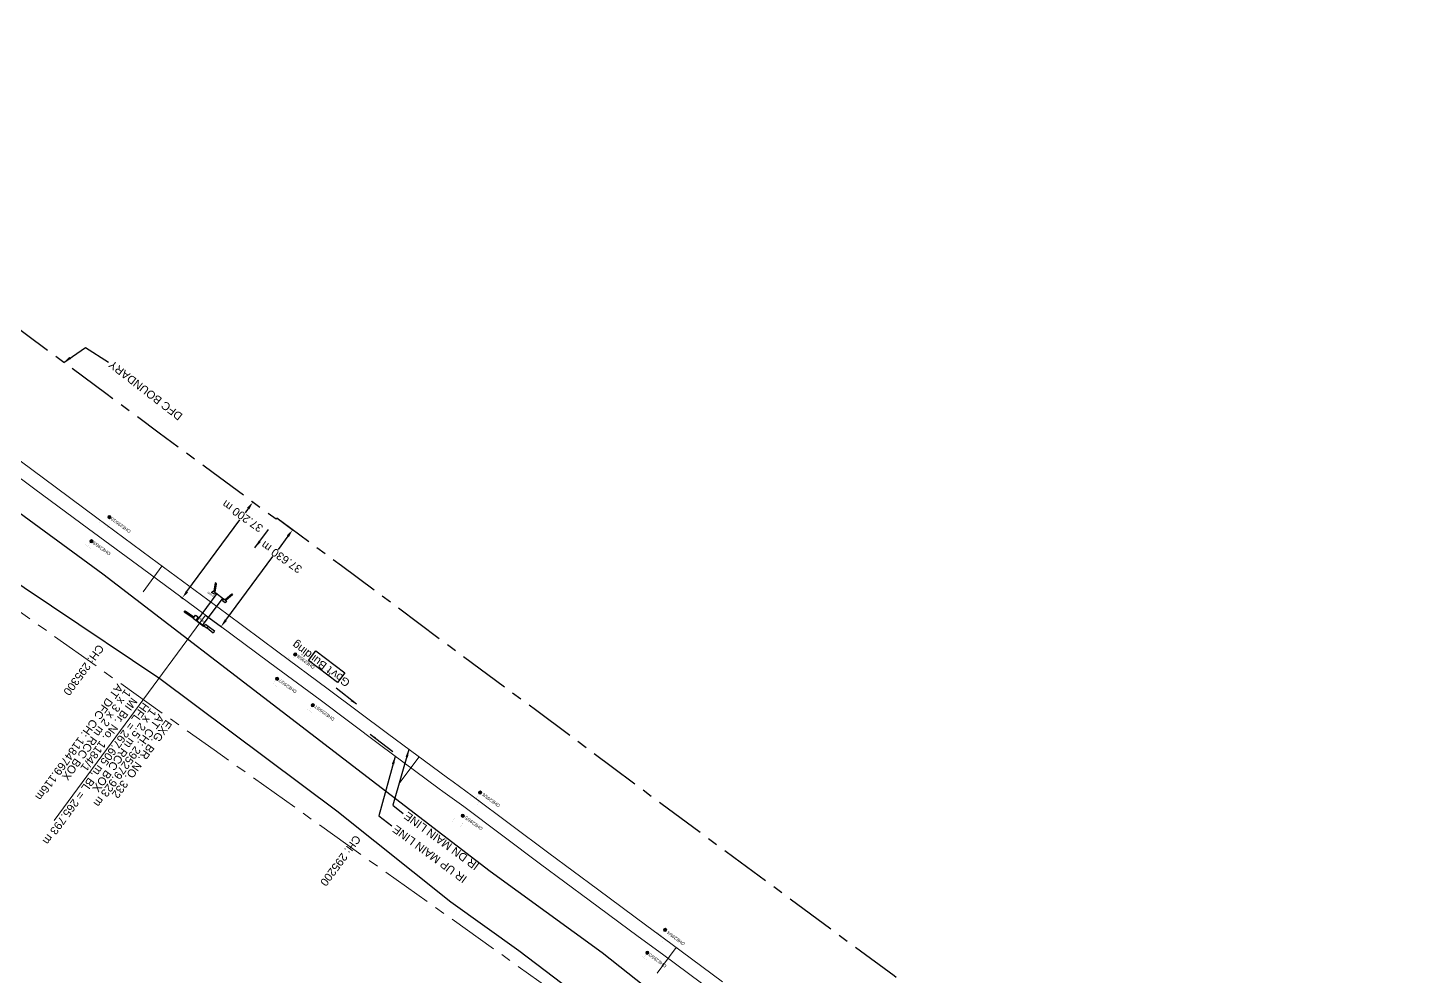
# Model space of a CAD drawing. Header units: metres. Extents: x 646303 to 662875, y 3366650 to 3378730.
# Drawn here: x 648535.5 to 648970.6, y 3376875.7 to 3377172 of the extents above; entities that cross this region are included whole.
import ezdxf
from ezdxf.enums import TextEntityAlignment as Align

# ---------------------------------------------------------------- set-up
doc = ezdxf.new("R2010")
doc.units = ezdxf.units.M
doc.header["$MEASUREMENT"] = 0
doc.header["$PDMODE"] = 3
doc.header["$PDSIZE"] = 0.5
doc.linetypes.add('CENTER', pattern=[50.8, 31.75, -6.35, 6.35, -6.35])
for name, color, linetype, lineweight in [('BRIDGE DETAILS PLAN', 7, 'Continuous', 0), ('CANAL BOTTOM', 5, 'Continuous', 0), ('Existing Chainage', 7, 'Continuous', 0), ('Existing IR Track', 143, 'Continuous', 0), ('Existing Railway Boundary', 7, 'CENTER', 0), ('flow direction', 7, 'Continuous', 0), ('OHE MAST', 8, 'Continuous', 0), ('OHE MAST TEXT', 8, 'Continuous', 0)]:
    doc.layers.add(name, color=color, linetype=linetype, lineweight=lineweight)
for name, color, linetype in [('BRIDGE_PARAPET', 7, 'Continuous'), ('CULVERT_PARAPET', 7, 'Continuous'), ('DFCC Boundary', 6, 'CENTER'), ('GOVT_BUILDING', 251, 'Continuous'), ('RETAINING_WALL', 7, 'Continuous'), ('SFL_SOFFIT_LVL', 251, 'Continuous'), ('TOPO_TEXT', 251, 'Continuous'), ('WATER_LOGGED_AREA', 5, 'Continuous'), ('WING_WALL', 7, 'Continuous')]:
    doc.layers.add(name, color=color, linetype=linetype)
doc.styles.get("Standard").update_dxf_attribs({"font": 'arial.ttf'})
doc.styles.add('Style-Arial', font='arial.ttf')
doc.dimstyles.new('DIM', dxfattribs={"dimtxt": 2.5, "dimasz": 2.5, "dimexe": 0.18, "dimexo": 0.0625, "dimgap": 0.09, "dimtad": 0, "dimtih": 1, "dimtoh": 1, "dimdec": 3, "dimzin": 0, "dimdsep": 46, "dimtxsty": 'Standard', "dimcen": 0.09, "dimadec": 0, "dimazin": 0, "dimtfac": 1, "dimtdec": 3, "dimtofl": 0, "dimtmove": 0, "dimatfit": 3, "dimfxl": 1, "dimtolj": 1, "dimtzin": 0, "dimarcsym": 0})
doc.dimstyles.new('ISO-25', dxfattribs={"dimtxt": 2.5, "dimasz": 2.5, "dimexe": 1.25, "dimexo": 0.625, "dimtad": 1, "dimtxsty": 'Standard', "dimcen": 2.5, "dimadec": 0, "dimazin": 0, "dimtfac": 1, "dimtmove": 0, "dimatfit": 3, "dimfxl": 1, "dimarcsym": 0})

# ---------------------------------------------------------------- blocks, each defined once
blk = doc.blocks.new('OHE MAST')
h = blk.add_hatch(color=256)
edge = h.paths.add_edge_path()
edge.add_arc((0, 0), 0.514, 0, 360)
at = {"const_width": 0.01, "flags": 128}
for points in [[(1.5, 3.5), (1.5, 2), (-1.5, 2), (-1.5, 3.5)], [(0, 2), (0, 0)]]:
    blk.add_lwpolyline(points, dxfattribs=at)
blk.add_circle((0, 0), 0.514)
blk = doc.blocks.new('*D7015')
at = {"layer": 'Defpoints', "color": 0, "linetype": 'Continuous', "ltscale": 0.5, "transparency": 16777216}
for p in [(648613.39, 3377018.77), (648591.02, 3376988.51), (648595.91, 3376984.89)]:
    blk.add_point(p, dxfattribs=at)
at = {"layer": 'DFCC Boundary', "color": 0, "linetype": 'Continuous', "lineweight": -2, "ltscale": 0.5, "transparency": 16777216}
for p, q in [((648613.44, 3377018.73), (648618.43, 3377015.04)), ((648616.8, 3377013.14), (648613.74, 3377009.01)), ((648597.4, 3376986.9), (648612.12, 3377006.81)), ((648591.07, 3376988.48), (648596.06, 3376984.78))]:
    blk.add_line(p, q, dxfattribs=at)
at = {"layer": 'DFCC Boundary', "color": 0, "linetype": 'Continuous', "ltscale": 0.5, "transparency": 16777216}
for points in [[(648616.46, 3377013.39), (648617.13, 3377012.89), (648618.28, 3377015.15)], [(648597.07, 3376987.15), (648597.74, 3376986.65), (648595.91, 3376984.89)]]:
    blk.add_solid(points, dxfattribs=at)
at = {"layer": 'DFCC Boundary', "color": 0, "linetype": 'Continuous', "ltscale": 0.5, "transparency": 16777216, "insert": (648614.8, 3377006.59), "char_height": 2.5, "attachment_point": 5, "rotation": 145}
blk.add_mtext('\\A1;37.630 m', dxfattribs=at)
blk = doc.blocks.new('*D7021')
at = {"layer": 'Defpoints', "color": 0, "linetype": 'Continuous', "ltscale": 0.5, "transparency": 16777216}
for p in [(648605.39, 3377024.13), (648605.86, 3377023.78), (648583.32, 3376994.19)]:
    blk.add_point(p, dxfattribs=at)
at = {"layer": 'DFCC Boundary', "color": 0, "linetype": 'Continuous', "lineweight": -2, "ltscale": 0.5, "transparency": 16777216}
for p, q in [((648604.38, 3377021.77), (648603.44, 3377020.49)), ((648605.44, 3377024.09), (648606.01, 3377023.68)), ((648585.27, 3376995.85), (648601.82, 3377018.29)), ((648583.37, 3376994.15), (648583.94, 3376993.73))]:
    blk.add_line(p, q, dxfattribs=at)
at = {"layer": 'DFCC Boundary', "color": 0, "linetype": 'Continuous', "ltscale": 0.5, "transparency": 16777216}
for points in [[(648604.05, 3377022.02), (648604.72, 3377021.52), (648605.86, 3377023.78)], [(648584.94, 3376996.1), (648585.61, 3376995.6), (648583.79, 3376993.84)]]:
    blk.add_solid(points, dxfattribs=at)
at = {"layer": 'DFCC Boundary', "color": 0, "linetype": 'Continuous', "ltscale": 0.5, "transparency": 16777216, "insert": (648602.63, 3377019.39), "char_height": 2.5, "attachment_point": 5, "rotation": 145}
blk.add_mtext('\\A1;37.200 m', dxfattribs=at)

msp = doc.modelspace()

# ---------------------------------------------------------------- linework, layer by layer
at = {"layer": 'BRIDGE DETAILS PLAN', "color": 7, "linetype": 'Continuous', "lineweight": 0, "flags": 128}
msp.add_lwpolyline([(648591.0774, 3376988.468), (648543.8041, 3376924.3409)], dxfattribs=at)
at = {"layer": 'CULVERT_PARAPET', "linetype": 'Continuous'}
for points in [[(648596.661, 3376993.468, 268.688), (648594.263, 3376995.32, 268.721), (648594.318, 3376995.442, 268.722), (648596.7161, 3376993.5899, 268.722)], [(648588.07, 3376986.761, 268.757), (648588.163, 3376986.91, 268.765), (648590.527, 3376985.108, 268.761), (648590.4339, 3376984.9588, 268.761)]]:
    msp.add_polyline3d(points, close=True, dxfattribs=at)
at = {"layer": 'DFCC Boundary', "ltscale": 0.5, "flags": 128}
msp.add_lwpolyline([(655695.597, 3371812.1897), (655640.8822, 3371912.823), (655580.0449, 3371996.7158), (655509.7792, 3372062.0857), (655426.9534, 3372113.9756), (655342.6069, 3372167.9462), (655257.8854, 3372221.2222), (655173.2688, 3372275.363), (655087.3459, 3372327.2788), (655002.8598, 3372380.6107), (654914.5097, 3372429.9473), (654741.1355, 3372529.4419), (654650.033, 3372576.4159), (654568.6995, 3372626.155), (654571.9877, 3372630.6369), (654391.4686, 3372756.327), (654377.1337, 3372736.8494), (654004.4289, 3373016.6995), (654007.7887, 3373020.6424), (653690.5739, 3373253.6486), (653690.5425, 3373253.6059), (653433.8132, 3373453.1485), (653440.7668, 3373462.5592), (653208.8394, 3373636.5534), (653216.1698, 3373646.5105), (653142.1983, 3373700.8896), (653053.6963, 3373771.1122), (652994.4341, 3373810.5255), (652929.3691, 3373859.5713), (652860.9168, 3373902.1103), (652749.6028, 3373984.4705), (652631.2396, 3374070.7175), (652636.2281, 3374078.1704), (652537.912, 3374145.7283), (652392.904, 3374241.2711), (652388.7719, 3374235.6812), (652308.569, 3374304.8076), (652315.9256, 3374314.7669), (652103.9815, 3374448.7876), (652083.1937, 3374464.1943), (652072.7494, 3374471.9329), (652052.3219, 3374487.0684), (652038.1897, 3374497.5387), (652024.0173, 3374508.0388), (652009.8347, 3374518.5254), (651995.6683, 3374529), (651981.7515, 3374539.2836), (651967.8828, 3374549.5317), (651954.6903, 3374559.2866), (651941.4997, 3374569.04), (651923.9377, 3374582.0168), (651906.3215, 3374595.0337), (651892.0868, 3374605.5547), (651877.7985, 3374616.1153), (651861.6288, 3374628.0564), (651845.5071, 3374639.9619), (651829.5757, 3374651.7544), (651824.7911, 3374655.296), (651813.6747, 3374663.5244), (651797.4592, 3374675.4968), (651792.6217, 3374679.0685), (651809.3453, 3374701.6999), (651798.0335, 3374710.0518), (651782.3495, 3374721.6444), (651766.6655, 3374733.2369), (651750.5163, 3374745.1875), (651734.3118, 3374757.179), (651717.3274, 3374769.6994), (651700.4625, 3374782.1317), (651684.6001, 3374793.8578), (651668.5938, 3374805.6902), (651652.6806, 3374817.4203), (651636.8173, 3374829.1137), (651620.9269, 3374840.8662), (651604.9647, 3374852.6718), (651588.7459, 3374864.6312), (651572.5882, 3374876.5455), (651556.6943, 3374888.2868), (651540.8409, 3374899.9983), (651524.5553, 3374912.0488), (651508.2568, 3374924.109), (651492.7938, 3374935.5157), (651477.3997, 3374946.8715), (651461.3291, 3374958.7436), (651445.2311, 3374970.6359), (651429.3555, 3374982.3615), (651413.4375, 3374994.1184), (651396.6322, 3375006.522), (651379.7761, 3375018.963), (651363.6644, 3375030.8565), (651352.7728, 3375038.8965), (651331.6522, 3375054.4784), (651315.7738, 3375066.1947), (651299.7306, 3375078.0412), (651283.6239, 3375089.9346), (651273.9044, 3375097.1057), (651264.2377, 3375104.2378), (651243.4187, 3375119.6324), (651222.5077, 3375135.095), (651201.5462, 3375150.5784), (651180.4926, 3375166.1298), (651161.7365, 3375179.9701), (651143.0969, 3375193.7244), (651126.6442, 3375205.9373), (651110.0563, 3375218.2505), (651088.7204, 3375233.9244), (651067.5473, 3375249.4788), (651049.4448, 3375262.8672), (651031.0656, 3375276.4601), (651013.3004, 3375289.5618), (650995.6557, 3375302.5748), (650975.556, 3375317.4171), (650955.4878, 3375332.2363), (650948.8014, 3375337.1771), (650951.4372, 3375340.7501), (650937.0874, 3375351.3535), (650916.0918, 3375366.8677), (650897.9224, 3375380.2929), (650879.805, 3375393.6796), (650866.8386, 3375403.2309), (650853.9116, 3375412.7532), (650835.5886, 3375426.289), (650817.2946, 3375439.8035), (650797.968, 3375454.1206), (650778.7222, 3375468.3781), (650760.7655, 3375481.6337), (650742.8011, 3375494.8949), (650723.0807, 3375509.4255), (650703.3693, 3375523.9495), (650688.6613, 3375534.8372), (650673.8463, 3375545.804), (650653.7938, 3375560.6295), (650633.6894, 3375575.4932), (650612.6421, 3375591.0542), (650592.0153, 3375606.3042), (650570.0328, 3375622.5591), (650548.5001, 3375638.4814), (650530.5234, 3375651.793), (650512.3606, 3375665.2423), (650494.7465, 3375678.2665), (650476.9008, 3375691.462), (650459.2976, 3375704.4721), (650441.3132, 3375717.7633), (650427.1261, 3375728.1319), (650413.8099, 3375737.864), (650402.677, 3375746.2697), (650389.8486, 3375755.6668), (650377.7322, 3375764.5425), (650360.7275, 3375777.1141), (650343.7744, 3375789.6482), (650325.0342, 3375803.5254), (650306.3109, 3375817.39), (650287.6225, 3375831.2124), (650268.717, 3375845.1957), (650250.337, 3375858.8009), (650231.8256, 3375872.5033), (650215.4559, 3375884.6355), (650199.261, 3375896.6381), (650189.9351, 3375903.5429), (650184.6476, 3375907.4517), (650170.3331, 3375918.0338), (650153.2211, 3375930.7288), (650135.9365, 3375943.5518), (650119.2313, 3375955.9159), (650102.3769, 3375968.3905), (650085.2738, 3375981.0461), (650068.2078, 3375993.6742), (650052.7787, 3376005.1011), (650037.4384, 3376016.4621), (650022.1728, 3376027.766), (650006.9632, 3376039.0283), (649974.7512, 3376062.8762), (649961.4537, 3376072.7117), (649948.2091, 3376082.508), (649944.476, 3376085.2722), (649918.728, 3376050.5341), (649909.4316, 3376057.4177), (649896.4092, 3376067.0604), (649893.7832, 3376069.0128), (649891.1645, 3376070.9437), (649888.4639, 3376072.9569), (649875.744, 3376082.3694), (649867.5551, 3376088.4016), (649853.4118, 3376098.8745), (649839.2513, 3376109.3603), (649829.0749, 3376116.9005), (649827.2194, 3376118.2675), (649818.0867, 3376125.0366), (649808.8566, 3376131.8779), (649793.2502, 3376143.4201), (649777.6288, 3376154.9733), (649763.6321, 3376165.3144), (649749.5741, 3376175.7007), (649733.9228, 3376187.2754), (649718.3343, 3376198.8036), (649705.3241, 3376208.4391), (649692.3703, 3376218.0327), (649678.0208, 3376228.6769), (649663.5747, 3376239.3366), (649646.4625, 3376252.0623), (649634.6272, 3376260.744), (649624.9192, 3376267.9946), (649615.0208, 3376275.3876), (649599.9831, 3376286.4834), (649588.9857, 3376294.598), (649590.032, 3376296.0132), (649586.1685, 3376298.8639), (649569.3593, 3376311.3207), (649552.641, 3376323.7102), (649537.2353, 3376335.0739), (649521.9792, 3376346.327), (649506.2408, 3376358.0035), (649490.3575, 3376369.7875), (649475.7578, 3376380.5673), (649461.1933, 3376391.3211), (649445.4753, 3376402.9572), (649429.8494, 3376414.5253), (649414.4906, 3376425.9209), (649378.3483, 3376452.6365), (649368.4603, 3376459.9984), (649352.6509, 3376471.6682), (649336.6992, 3376483.4434), (649322.3941, 3376494.1037), (649307.6557, 3376505.0862), (649290.8736, 3376517.4208), (649273.972, 3376529.8435), (649258.1992, 3376541.4854), (649242.2966, 3376553.2232), (649226.5432, 3376564.8634), (649210.8826, 3376576.435), (649195.2207, 3376588.0769), (649179.5326, 3376599.7383), (649164.9134, 3376610.5118), (649150.5177, 3376621.1205), (649135.415, 3376632.3287), (649120.2337, 3376643.5954), (649107.8929, 3376652.6743), (649095.5927, 3376661.7234), (649079.5687, 3376673.5769), (649063.4846, 3376685.4748), (649046.5651, 3376697.9756), (649029.6506, 3376710.4727), (649013.3465, 3376722.5351), (648996.9805, 3376734.6431), (648980.3936, 3376746.8979), (648963.6626, 3376759.259), (648946.7453, 3376771.7643), (648929.6945, 3376784.3682), (648913.5118, 3376796.3614), (648897.2206, 3376808.435), (648876.2496, 3376823.9678), (648855.1325, 3376839.6089), (648839.3985, 3376851.2044), (648823.6596, 3376862.8037), (648806.187, 3376875.7235), (648788.7814, 3376888.5937), (648772.4766, 3376900.6763), (648756.1277, 3376912.7915), (648748.6058, 3376918.3049), (648733.321, 3376929.6306), (648718.1841, 3376940.8501), (648694.1574, 3376958.9078), (648686.9154, 3376964.1595), (648685.9321, 3376964.8321), (648667.95, 3376978.2197), (648649.3198, 3376992.1471), (648633.5557, 3377003.8368), (648617.684, 3377015.6038), (648613.3865, 3377018.7718), (648613.1308, 3377018.4261), (648605.39, 3377024.1325), (648593.439, 3377032.9404), (648576.5994, 3377045.3816), (648559.8787, 3377057.7351), (648542.9247, 3377070.3132), (648525.9483, 3377082.908), (648511.3109, 3377093.7409), (648496.5572, 3377104.6599), (648477.562, 3377118.7172), (648458.5464, 3377132.7896), (648451.3349, 3377138.2101), (648435.5918, 3377149.862), (648422.1096, 3377159.9046), (648408.3664, 3377170.0637), (648394.6863, 3377180.1761), (648381.6588, 3377189.818), (648368.6059, 3377199.4787), (648354.1188, 3377210.196), (648339.6473, 3377220.9017), (648325.8166, 3377231.1386), (648311.9735, 3377241.3853), (648297.2469, 3377252.2824), (648283.6168, 3377262.3688), (648282.6002, 3377260.9951), (648281.5015, 3377261.8082), (648268.446, 3377271.4578), (648255.3849, 3377281.1115), (648243.3023, 3377290.0413), (648231.5826, 3377298.7116), (648230.1246, 3377299.843), (648216.137, 3377310.1827), (648202.3989, 3377320.3379), (648187.9045, 3377331.0225), (648173.4524, 3377341.7035), (648159.964, 3377351.7009), (648146.3755, 3377361.7726), (648132.3698, 3377372.1252), (648118.3132, 3377382.5155), (648104.5683, 3377392.6752), (648090.8453, 3377402.8186), (648079.0331, 3377411.5788), (648067.1746, 3377420.3734), (648052.1864, 3377431.461), (648037.1291, 3377442.5999), (648023.4384, 3377452.7367), (648009.6421, 3377462.9518), (647998.5681, 3377471.1475), (647977.6651, 3377486.6371), (647970.8013, 3377491.7424), (647954.3046, 3377504.0127), (647940.5645, 3377514.1537), (647927.1436, 3377524.0583), (647912.5029, 3377534.9198), (647897.7662, 3377545.8524), (647883.3488, 3377556.5286), (647868.9785, 3377567.1699), (647855.3948, 3377577.2425), (647841.7032, 3377587.3948), (647828.8284, 3377596.8277), (647815.9828, 3377606.2395), (647798.869, 3377618.9232), (647787.996, 3377626.9816), (647769.1212, 3377640.9619), (647756.6675, 3377650.183), (647742.624, 3377660.5991), (647728.5049, 3377671.0713), (647713.635, 3377682.0926), (647698.699, 3377693.1628), (647681.9918, 3377705.517), (647665.4025, 3377717.7839), (647652.0515, 3377727.6811), (647638.8028, 3377737.5025), (647625.2604, 3377747.546), (647611.724, 3377757.585), (647601.846, 3377764.9047), (647586.5632, 3377776.2354), (647574.9107, 3377784.8659), (647552.1318, 3377801.7377), (647544.5766, 3377807.3492), (647531.2096, 3377817.2774), (647518.7824, 3377826.4783), (647506.3678, 3377835.6698), (647493.0662, 3377845.5438), (647479.7149, 3377855.4547), (647466.3541, 3377865.3556), (647452.9886, 3377875.26), (647440.1702, 3377884.755), (647427.3392, 3377894.2595), (647421.9004, 3377898.2902), (647422.4016, 3377898.9655), (647413.1507, 3377905.8213), (647398.5546, 3377916.6386), (647385.2867, 3377926.4568), (647372.1159, 3377936.2032), (647357.4127, 3377947.1112), (647351.2811, 3377951.6601), (647330.0092, 3377967.4105), (647317.4471, 3377976.6964), (647304.414, 3377986.3606), (647291.335, 3377996.0589), (647278.7541, 3378005.3917), (647266.0777, 3378014.7954), (647252.9457, 3378024.4462), (647239.9839, 3378033.9719), (647225.7512, 3378044.5255), (647211.5179, 3378055.0796), (647196.511, 3378066.208), (647181.4966, 3378077.3419), (647167.7872, 3378087.5064), (647154.0498, 3378097.6917), (647140.7668, 3378107.5414), (647127.4862, 3378117.3893), (647113.2521, 3378127.9375), (647099.0375, 3378138.4713), (647085.0268, 3378148.8592), (647070.9977, 3378159.2608), (647056.5444, 3378169.9697), (647042.0873, 3378180.6814), (647027.5624, 3378191.4464), (647013.0728, 3378202.1851), (646999.864, 3378211.9684), (646986.6741, 3378221.7376), (646973.6148, 3378231.4185), (646960.4875, 3378241.1499), (646945.7953, 3378252.0414), (646931.0256, 3378262.9902), (646930.6274, 3378263.2852), (646951.9475, 3378292.0562)], dxfattribs=at)
at = {"layer": 'Existing Chainage', "color": 0, "linetype": 'Continuous', "lineweight": 13, "flags": 128}
for points in [[(648571.5316, 3376995.7728), (648577.4623, 3377003.8243)], [(648651.816, 3376936.185), (648657.7612, 3376944.2258)], [(648732.1322, 3376876.6099), (648738.0766, 3376884.6513)]]:
    msp.add_lwpolyline(points, dxfattribs=at)
at = {"layer": 'Existing IR Track', "flags": 128}
for points in [[(648523.3493, 3377043.9192), (648540.4613, 3377031.247), (648557.0705, 3377018.93), (648573.9777, 3377006.3918), (648585.879, 3376997.6247), (648597.7564, 3376988.8759), (648613.7008, 3376977.0486), (648629.4094, 3376965.3963), (648647.961, 3376951.4719), (648666.6456, 3376937.6592), (648668.4683, 3376936.3914), (648674.3563, 3376932.0623), (648698.2841, 3376914.1313), (648713.486, 3376902.8619), (648728.9161, 3376891.424), (648736.433, 3376885.8663), (648752.6353, 3376873.8891)], [(648520.76, 3377040.4374), (648537.7437, 3377027.8372), (648554.4942, 3377015.4618), (648571.3513, 3377003.0076), (648583.3198, 3376994.1868), (648595.3142, 3376985.3447), (648611.1448, 3376973.6082), (648626.8472, 3376961.9643), (648645.4487, 3376948.0583), (648664.0645, 3376934.1989), (648665.2428, 3376933.3929), (648671.8062, 3376928.6333), (648695.6761, 3376910.6935), (648710.9136, 3376899.3994), (648726.2811, 3376888.0124), (648733.8024, 3376882.4994), (648750.0724, 3376870.4428)]]:
    msp.add_lwpolyline(points, dxfattribs=at)
at = {"layer": 'Existing Railway Boundary', "ltscale": 0.5, "flags": 128}
msp.add_lwpolyline([(646392.1468, 3378591.2261), (646396.278, 3378587.827), (646429.651, 3378563.418), (646508.624, 3378505.748), (646567.005, 3378462.112), (646623.834, 3378415.482), (646669.109, 3378384.322), (646783.715, 3378301.571), (646838.51, 3378262.658), (646952.965, 3378175.311), (647008.322, 3378137.109), (647042.48, 3378108.182), (647061.492, 3378093.308), (647116.071, 3378054.446), (647172.63, 3378010.839), (647203.302, 3377988.485), (647278.805, 3377934.138), (647286.816, 3377929.324), (647322.757, 3377901.879), (647327.453, 3377897.612), (647377.707, 3377860.589), (647378.814, 3377859.734), (647437.901, 3377816.941), (647606.644, 3377691.844), (647666.769, 3377648.092), (647794.937, 3377549.687), (647975.1074, 3377413.5011), (647977.8017, 3377417.0657), (648027.4338, 3377380.0062), (648110.3973, 3377319.5954), (648183.2081, 3377266.1501), (648191.8776, 3377258.0726), (648269.3864, 3377190.3732), (648349.8663, 3377128.7481), (648429.2911, 3377068.0894), (648510.0332, 3377005.89), (648593.7861, 3376946.3385), (648703.2639, 3376868.3893), (648785.9497, 3376807.1919), (648843.0976, 3376764.9217), (648884.3359, 3376734.4192), (648925.4213, 3376703.4942), (649003.8619, 3376641.5777), (649085.6243, 3376580.268), (649160.7342, 3376521.6531), (649159.399, 3376518.699), (649597.03, 3376195.673), (649628.576, 3376173.111), (649858.736, 3376011.074), (649859.639, 3376011.308), (649903.9096, 3375976.0332), (649983.9778, 3375912.8788), (650064.087, 3375849.8458), (650145.5828, 3375789.5147), (650203.6992, 3375747.6273), (650229.1146, 3375729.8999), (650311.1336, 3375670.8996), (650393.4676, 3375613.5658), (650474.1888, 3375553.4634), (650558.5306, 3375491.2802), (650640.5125, 3375430.4873), (650721.5874, 3375369.5602), (650805.2992, 3375310.9776), (650888.8131, 3375251.7425), (650970.5637, 3375191.0218), (650979.148, 3375182.473), (651022.914, 3375150.971), (651049.438, 3375131.658), (651080.6121, 3375108.7365), (651121.6394, 3375080.124), (651162.5065, 3375051.934), (651219.8827, 3375012.3945), (651276.5566, 3374969.1448), (651325.3169, 3374928.7321), (651378.6731, 3374889.2566), (651430.8267, 3374849.9676), (651482.8933, 3374810.1206), (651533.9278, 3374772.1437), (651588.1143, 3374733.5561), (651641.577, 3374695.4503), (651693.877, 3374656.8656), (651742.5416, 3374622.3281)], dxfattribs=at)
at = {"layer": 'GOVT_BUILDING', "linetype": 'Continuous'}
msp.add_polyline3d([(648634.605, 3376970.461, 267.975), (648632.282, 3376967.459, 268.441), (648623.209, 3376974.27, 268.595), (648625.5494, 3376977.2945, 268.595)], close=True, dxfattribs=at)
at = {"layer": 'RETAINING_WALL', "linetype": 'Continuous'}
for points in [[(648594.043, 3376998.524, 267.623), (648593.648, 3376995.984, 268.012), (648594.077, 3376995.693, 268.049), (648594.4765, 3376998.2619, 268.049)], [(648599.484, 3376994.808, 267.209), (648597.487, 3376993.153, 268.057), (648597.18, 3376993.394, 268.101), (648599.281, 3376995.1352, 268.101)], [(648584.687, 3376989.83, 268.44), (648587.449, 3376987.92, 268.44), (648587.17, 3376987.538, 268.441), (648584.408, 3376989.448, 268.441)], [(648593.466, 3376982.867, 268.426), (648591.531, 3376984.402, 268.439), (648591.891, 3376985.08, 268.756), (648593.826, 3376983.545, 268.756)]]:
    msp.add_polyline3d(points, close=True, dxfattribs=at)
at = {"layer": 'SFL_SOFFIT_LVL', "linetype": 'Continuous'}
for points in [[(648588.246, 3376986.495, 267.316), (648594.671, 3376995.242, 267.22)], [(648596.497, 3376993.887, 267.243), (648590.028, 3376985.191, 267.329)]]:
    msp.add_polyline3d(points, dxfattribs=at)
at = {"layer": 'WATER_LOGGED_AREA', "linetype": 'Continuous'}
for points in [[(648422.353, 3377076.803, 265.647), (648421.975, 3377103.018, 265.682), (648428.149, 3377094.184, 265.679), (648440.654, 3377088.383, 265.111), (648490.593, 3377050.167, 265.821), (648528.134, 3377023.961, 266.003), (648558.961, 3377001.427, 264.875), (648679.962, 3376908.452, 265.584), (648714.98, 3376883.058, 265.339), (648741.59, 3376862.043, 265.4), (648806.463, 3376815.648, 265.155), (648893.737, 3376754.186, 266.444), (648980.103, 3376690.883, 264.186), (649033.514, 3376650.518, 263.756), (649093.987, 3376606.366, 263.613), (649121.13, 3376586.323, 264.035), (649151.646, 3376536.12, 265.076), (649142.998, 3376530.691, 265.098), (649135.039, 3376511.32, 265.148)], [(648422.353, 3377076.803, 265.647), (648509.019, 3377014.068, 265.82), (648576.743, 3376968.639, 265.527), (648632.096, 3376927.372, 265.465), (648667.657, 3376898.848, 265.496), (648688.932, 3376883.675, 265.463), (648743.076, 3376842.499, 265.45), (648783.895, 3376814.779, 265.28), (649014.686, 3376642.074, 265.274), (649122.708, 3376551.449, 265.283)]]:
    msp.add_polyline3d(points, dxfattribs=at)
at = {"layer": 'WING_WALL', "linetype": 'Continuous'}
for points in [[(648592.97, 3376995.536, 268.667), (648593.368, 3376996.004, 268.658), (648594.245, 3376995.458, 268.669), (648593.847, 3376994.9899, 268.669)], [(648596.802, 3376993.571, 268.684), (648597.579, 3376992.949, 268.682), (648597.193, 3376992.348, 268.682), (648596.416, 3376992.97, 268.682)], [(648587.213, 3376987.441, 268.751), (648587.929, 3376988.519, 268.738), (648588.735, 3376987.901, 268.74), (648588.019, 3376986.8229, 268.74)], [(648591.891, 3376985.08, 268.756), (648591.42, 3376984.364, 268.76), (648590.597, 3376984.956, 268.772), (648591.068, 3376985.672, 268.772)]]:
    msp.add_polyline3d(points, close=True, dxfattribs=at)

# ---------------------------------------------------------------- block references
at = {"layer": 'OHE MAST', "color": 2, "rotation": 143.3908318566117}
for p in [(648561.054, 3377019.113), (648555.422, 3377011.579), (648619.086, 3376976.203), (648613.435, 3376968.6), (648624.5586, 3376960.3405), (648676.851, 3376933.012), (648671.451, 3376925.782), (648734.662, 3376890.126), (648729.098, 3376882.992)]:
    msp.add_blockref('OHE MAST', p, dxfattribs=at)

# ---------------------------------------------------------------- texts
at = {"layer": 'BRIDGE DETAILS PLAN', "color": 10}
for s, p in [('AT DFC CH: 1184769.116m', (648563.4807, 3376967.2448)), ('1 x 3 x 2 m RCC BOX', (648565.9607, 3376965.4931)), (' MI Br. No. 1184/1', (648568.5011, 3376963.7414))]:
    msp.add_text(s, height=2.5, rotation=234, dxfattribs=at).set_placement(p)
at = {"layer": 'BRIDGE DETAILS PLAN'}
for s, p in [('HFL = 267.605 m, BL = 265.793 m', (648571.6129, 3376961.4198)), ('1 x 2.5 m RCC BOX', (648573.9114, 3376959.6077)), ('AT CH: 295279.923 m', (648576.3309, 3376957.7956)), ('EXG. BR. NO. 332', (648578.7504, 3376955.9835))]:
    msp.add_text(s, height=2.5, rotation=234, dxfattribs=at).set_placement(p)
at = {"layer": 'BRIDGE_PARAPET'}
for rotation, p in [(145.366548, (648594.0287, 3376994.3676, 267.2296)), (140.687111, (648591.1494, 3376986.2244, 269.028))]:
    msp.add_text('BRG332', height=0.5, rotation=rotation, dxfattribs=at).set_placement(p)
at = {"layer": 'DFCC Boundary', "ltscale": 0.5}
msp.add_text('DFC BOUNDARY', height=2.5, rotation=142.216675, dxfattribs=at).set_placement((648584.1281, 3377051.1155))
at = {"layer": 'Existing Chainage', "color": 0, "linetype": 'Continuous', "lineweight": 0, "char_height": 2.5, "attachment_point": 6, "line_spacing_factor": 0.6, "style": 'Style-Arial'}
for s, insert, rotation in [('CH: 295300', (648547.4734, 3376963.8138), 233.624999), ('CH: 295200', (648627.7001, 3376904.2695), 233.521497)]:
    msp.add_mtext(s, dxfattribs=dict(at, insert=insert, rotation=rotation))
at = {"layer": 'Existing IR Track', "color": 7, "lineweight": 0}
for s, rotation, p in [('IR DN MAIN LINE', 143.586435, (648653.5344, 3376926.1792)), ('IR UP MAIN LINE', 143.589871, (648649.9294, 3376922.0291))]:
    msp.add_text(s, height=2.5, rotation=rotation, dxfattribs=at).set_placement(p, align=Align.MIDDLE_RIGHT)
at = {"layer": 'OHE MAST TEXT'}
for s, p in [('OHE295/10', (648564.5678, 3377016.5898)), ('OHE295/9', (648558.5904, 3377009.3745)), ('OHE295/8', (648622.375, 3376973.8989)), ('OHE295/7', (648616.724, 3376966.2959)), ('OHE295/5T', (648628.2289, 3376957.9094)), ('OHE295/6', (648680.2655, 3376930.6668)), ('OHE295/5', (648674.8655, 3376923.4368)), ('OHE295/4', (648738.0386, 3376887.4733)), ('OHE295/3', (648732.2999, 3376880.5636))]:
    msp.add_text(s, height=1, rotation=144, dxfattribs=at).set_placement(p, align=Align.MIDDLE_CENTER)
at = {"layer": 'TOPO_TEXT'}
msp.add_text("Gov't Building", height=2.5, rotation=143.514591, dxfattribs=at).set_placement((648636.4754, 3376967.847))

# ---------------------------------------------------------------- dimensions: what is measured, and where the dimension line sits
at = {"layer": 'DFCC Boundary', "linetype": 'Continuous', "ltscale": 0.5}
for base, p1, p2, angle, picture, middle in [((648605.864, 3377023.783), (648583.3198, 3376994.1868), (648605.3933, 3377024.13), 53.603184, '*D7021', (648602.6278, 3377019.393)), ((648595.9149, 3376984.8917), (648613.3865, 3377018.7718), (648591.0169, 3376988.5126), 233.525839, '*D7015', (648614.805, 3377006.5925))]:
    dim = msp.add_linear_dim(base=base, p1=p1, p2=p2, angle=angle, dimstyle='DIM', override={"dimpost": ' m', "dimtmove": 2}, dxfattribs=at)
    dim.commit()
    dim.dimension.update_dxf_attribs({"geometry": picture, "text_midpoint": middle, "dimtype": 129, "text_rotation": 145})

# ---------------------------------------------------------------- leaders
at = {"layer": 'CANAL BOTTOM'}
msp.add_leader([(648606.5035, 3377009.5027, 0.0288), (648610.7453, 3377015.2567, 0.0288)], dimstyle='ISO-25', override={"dimtxt": 3, "dimasz": 2.5, "dimgap": 0.625, "dimtad": 0, "dimdec": 3, "dimzin": 2, "dimtdec": 3}, dxfattribs=at)
at = {"layer": 'DFCC Boundary', "ltscale": 0.5}
msp.add_leader([(648546.7495, 3377067.4756), (648553.5672, 3377072.069), (648560.7932, 3377067.4872)], dimstyle='ISO-25', override={"dimtxt": 0.5, "dimtad": 0}, dxfattribs=at)
at = {"layer": 'Existing IR Track', "color": 7, "lineweight": 0}
for points in [[(648650.3159, 3376944.3356), (648645.2519, 3376925.7222), (648649.2711, 3376922.6827)], [(648654.6252, 3376946.538), (648649.5476, 3376929.05), (648652.7735, 3376926.496)]]:
    msp.add_leader(points, dimstyle='ISO-25', override={"dimtxt": 0.5, "dimtad": 0}, dxfattribs=at)
at = {"layer": 'flow direction', "lineweight": 0}
for points in [[(648638.1862, 3376960.6154), (648631.8788, 3376965.6756)], [(648642.5148, 3376951.2682), (648649.575, 3376945.8307)]]:
    msp.add_leader(points, dimstyle='ISO-25', override={"dimtxt": 0.5, "dimasz": 2, "dimtad": 0}, dxfattribs=at)

doc.saveas('drawing.dxf')
